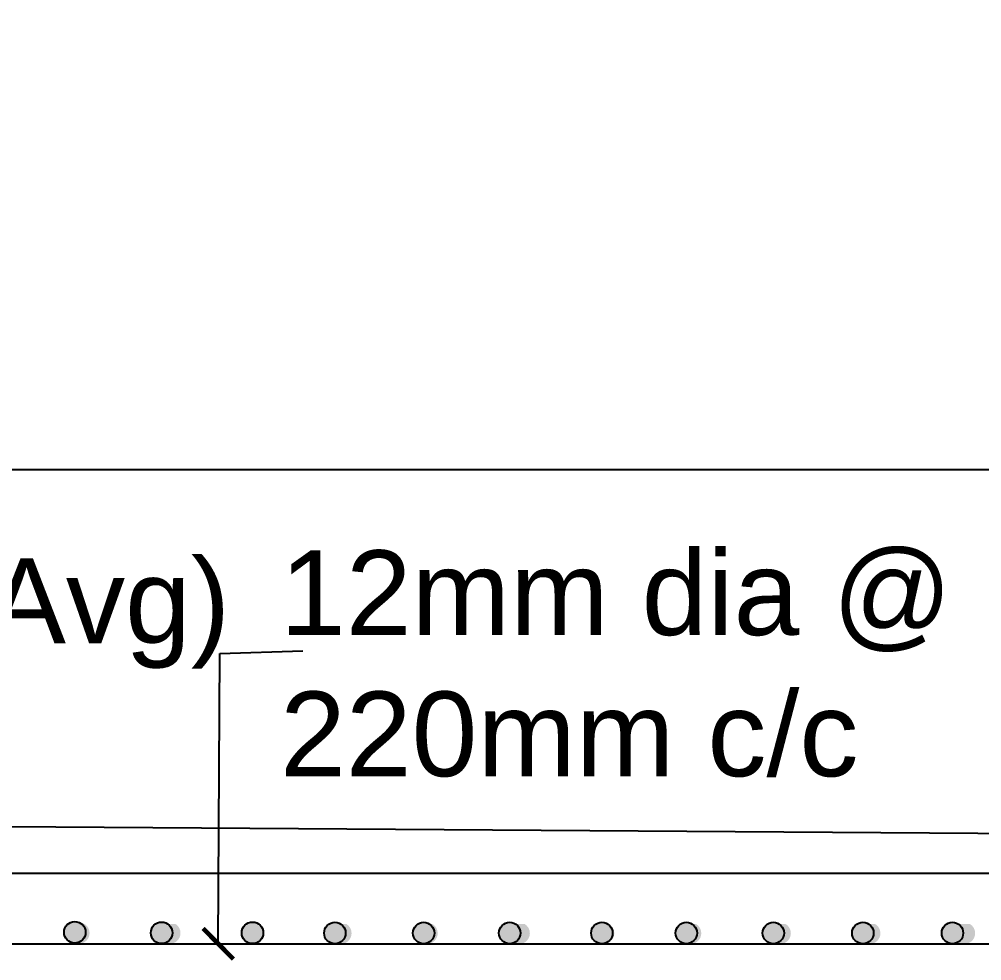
# Model space of a CAD drawing. Header units: inches. Extents: x 322 to 11487, y 352 to 10656.
# Drawn here: x 396.64 to 402.32, y 419.94 to 425.5 of the extents above; entities that cross this region are included whole.
import ezdxf

# ---------------------------------------------------------------- set-up
doc = ezdxf.new("R2010")
doc.units = ezdxf.units.IN
doc.header["$MEASUREMENT"] = 0
doc.layers.add('DIMENSION', color=255, linetype='Continuous')
doc.layers.add('HATCH', color=7, linetype='Continuous')
doc.styles.get("Standard").update_dxf_attribs({"font": 'arial.ttf'})
doc.dimstyles.new('dig', dxfattribs={"dimtxt": 0.3125, "dimasz": 0.18, "dimexe": 0.18, "dimexo": 0.0625, "dimgap": 0.09, "dimtad": 0, "dimtih": 1, "dimtoh": 1, "dimdec": 4, "dimzin": 0, "dimdsep": 46, "dimtxsty": 'Standard', "dimblk": 'ARCHTICK', "dimcen": 0.09, "dimadec": 0, "dimazin": 0, "dimtfac": 1, "dimtdec": 4, "dimtofl": 0, "dimtmove": 0, "dimatfit": 3, "dimldrblk": 'ARCHTICK', "dimfxl": 1, "dimtolj": 1, "dimtzin": 0, "dimarcsym": 0})

# ---------------------------------------------------------------- blocks, each defined once
blk = doc.blocks.new('_ArchTick')
at = {"color": 0, "linetype": 'ByBlock', "const_width": 0.15}
blk.add_lwpolyline([(-0.5, -0.5), (0.5, 0.5)], dxfattribs=at)
blk = doc.blocks.new('*D41')
at = {"layer": 'Defpoints', "color": 0, "ltscale": 0.02, "transparency": 16777216}
for p in [(384.0918, 422.8138), (404.0187, 422.8395), (404.0187, 422.8138)]:
    blk.add_point(p, dxfattribs=at)
at = {"layer": 'DIMENSION', "color": 0, "lineweight": -2, "ltscale": 0.02, "transparency": 16777216}
for p, q in [((384.0918, 422.8763), (384.0918, 423.0195)), ((404.0187, 422.8763), (404.0187, 423.0195)), ((384.0918, 422.8395), (393.2094, 422.8395)), ((404.0187, 422.8395), (394.901, 422.8395))]:
    blk.add_line(p, q, dxfattribs=at)
at = {"layer": 'DIMENSION', "color": 0, "lineweight": -2, "ltscale": 0.02, "transparency": 16777216, "xscale": 0.18, "yscale": 0.18, "zscale": 0.18, "rotation": 180}
blk.add_blockref('_ArchTick', (384.0918, 422.8395), dxfattribs=at)
at = {"layer": 'DIMENSION', "color": 0, "lineweight": -2, "ltscale": 0.02, "transparency": 16777216, "xscale": 0.18, "yscale": 0.18, "zscale": 0.18}
blk.add_blockref('_ArchTick', (404.0187, 422.8395), dxfattribs=at)
at = {"layer": 'DIMENSION', "color": 0, "ltscale": 0.02, "transparency": 16777216, "insert": (394.0552, 422.8395), "char_height": 0.5, "attachment_point": 5}
blk.add_mtext('\\A1;4250', dxfattribs=at)
blk = doc.blocks.new('*D43')
at = {"layer": 'Defpoints', "color": 0, "ltscale": 0.02, "transparency": 16777216}
for p in [(405.0438, 425.5588), (405.0438, 425.3221), (382.9352, 425.2596)]:
    blk.add_point(p, dxfattribs=at)
at = {"layer": 'DIMENSION', "color": 0, "lineweight": -2, "ltscale": 0.02, "transparency": 16777216}
for p, q in [((382.9352, 425.3221), (382.9352, 425.7388)), ((405.0438, 425.3846), (405.0438, 425.7388)), ((382.9352, 425.5588), (393.1437, 425.5588)), ((405.0438, 425.5588), (394.8353, 425.5588))]:
    blk.add_line(p, q, dxfattribs=at)
at = {"layer": 'DIMENSION', "color": 0, "lineweight": -2, "ltscale": 0.02, "transparency": 16777216, "xscale": 0.18, "yscale": 0.18, "zscale": 0.18, "rotation": 180}
blk.add_blockref('_ArchTick', (382.9352, 425.5588), dxfattribs=at)
at = {"layer": 'DIMENSION', "color": 0, "lineweight": -2, "ltscale": 0.02, "transparency": 16777216, "xscale": 0.18, "yscale": 0.18, "zscale": 0.18}
blk.add_blockref('_ArchTick', (405.0438, 425.5588), dxfattribs=at)
at = {"layer": 'DIMENSION', "color": 0, "ltscale": 0.02, "transparency": 16777216, "insert": (393.9895, 425.5588), "char_height": 0.5, "attachment_point": 5}
blk.add_mtext('\\A1;4700', dxfattribs=at)

msp = doc.modelspace()

# ---------------------------------------------------------------- hatches: boundary and pattern name
at = {"layer": 'DIMENSION', "ltscale": 0.02}
h = msp.add_hatch(color=256, dxfattribs=at)
h.paths.add_polyline_path([(382.48996, 420.15815), (382.44024, 420.15815, 0.3008202), (382.40156, 420.09967, 1), (382.52865, 420.09967, 0.3008202)])
h.paths.add_polyline_path([(383.0358, 420.09967, 0.3008202), (382.99712, 420.15815), (382.9474, 420.15815, 0.3008202), (382.90871, 420.09967, 1)])
h.paths.add_polyline_path([(383.60028, 420.09967, 0.3008202), (383.56159, 420.15815), (383.51187, 420.15815, 0.3008202), (383.47319, 420.09967, 1)])
h.paths.add_polyline_path([(384.06813, 420.09967, 0.3008202), (384.02945, 420.15815), (383.97972, 420.15815, 0.3008202), (383.94104, 420.09967, 1)])
h.paths.add_polyline_path([(384.45509, 420.15815), (384.39118, 420.15815, 0.2670644), (384.35959, 420.10322, 1), (384.48668, 420.10322, 0.2670644)])
h.paths.add_polyline_path([(384.93481, 420.09967, 0.3008202), (384.89612, 420.15815), (384.8464, 420.15815, 0.3008202), (384.80772, 420.09967, 1)])
h.paths.add_polyline_path([(385.50128, 420.15815), (385.45156, 420.15815, 0.3008202), (385.41287, 420.09967, 1), (385.53997, 420.09967, 0.3008202)])
h.paths.add_polyline_path([(385.90811, 420.15815), (385.85839, 420.15815, 0.3008202), (385.8197, 420.09967, 1), (385.94679, 420.09967, 0.3008202)])
h.paths.add_polyline_path([(386.59772, 420.09967, 0.3008202), (386.55903, 420.15815), (386.50931, 420.15815, 0.3008202), (386.47062, 420.09967, 1)])
h.paths.add_polyline_path([(387.09609, 420.09967, 0.3008202), (387.0574, 420.15815), (387.00768, 420.15815, 0.3008202), (386.969, 420.09967, 1)])
h.paths.add_polyline_path([(387.56456, 420.15815), (387.51484, 420.15815, 0.3008202), (387.47615, 420.09967, 1), (387.60324, 420.09967, 0.3008202)])
h.paths.add_polyline_path([(388.16772, 420.09967, 0.3008202), (388.12903, 420.15815), (388.07931, 420.15815, 0.3008202), (388.04063, 420.09967, 1)])
h.paths.add_polyline_path([(388.59689, 420.15815), (388.54717, 420.15815, 0.3008202), (388.50848, 420.09967, 1), (388.63557, 420.09967, 0.3008202)])
h.paths.add_polyline_path([(389.05412, 420.10322, 0.2670644), (389.02253, 420.15815), (388.95862, 420.15815, 0.2670644), (388.92703, 420.10322, 1)])
h.paths.add_polyline_path([(389.45708, 420.10322, 0.2670644), (389.42549, 420.15815), (389.36158, 420.15815, 0.2670644), (389.32999, 420.10322, 1)])
h.paths.add_polyline_path([(389.85266, 420.15815), (389.78875, 420.15815, 0.2670644), (389.75716, 420.10322, 1), (389.88426, 420.10322, 0.2670644)])
h.paths.add_polyline_path([(390.48941, 420.10322, 0.2670644), (390.45782, 420.15815), (390.39391, 420.15815, 0.2670644), (390.36232, 420.10322, 1)])
h.paths.add_polyline_path([(390.89624, 420.10322, 0.2670644), (390.86465, 420.15815), (390.80074, 420.15815, 0.2670644), (390.76914, 420.10322, 1)])
h.paths.add_polyline_path([(391.54716, 420.10322, 0.2670644), (391.51557, 420.15815), (391.45166, 420.15815, 0.2670644), (391.42007, 420.10322, 1)])
h.paths.add_polyline_path([(392.04554, 420.10322, 0.2670644), (392.01394, 420.15815), (391.95003, 420.15815, 0.2670644), (391.91844, 420.10322, 1)])
h.paths.add_polyline_path([(392.55269, 420.10322, 0.2670644), (392.5211, 420.15815), (392.45719, 420.15815, 0.2670644), (392.4256, 420.10322, 1)])
h.paths.add_polyline_path([(393.11717, 420.10322, 0.2670644), (393.08557, 420.15815), (393.02166, 420.15815, 0.2670644), (392.99007, 420.10322, 1)])
h.paths.add_polyline_path([(393.58502, 420.10322, 0.2670644), (393.55343, 420.15815), (393.48952, 420.15815, 0.2670644), (393.45793, 420.10322, 1)])
h.paths.add_polyline_path([(394.00357, 420.10678, 0.2398206), (393.97743, 420.15815), (393.90262, 420.15815, 0.2398206), (393.87648, 420.10678, 1)])
h.paths.add_polyline_path([(394.49235, 420.10779, 0.2327894), (394.46756, 420.15815), (394.39005, 420.15815, 0.2327894), (394.36526, 420.10779, 1)])
h.paths.add_polyline_path([(394.98588, 420.10779, 0.2327894), (394.96109, 420.15815), (394.88358, 420.15815, 0.2327894), (394.85879, 420.10779, 1)])
h.paths.add_polyline_path([(395.4995, 420.10779, 0.2327894), (395.47472, 420.15815), (395.3972, 420.15815, 0.2327894), (395.37241, 420.10779, 1)])
h.paths.add_polyline_path([(395.9877, 420.10779, 0.2327894), (395.96291, 420.15815), (395.8854, 420.15815, 0.2327894), (395.86061, 420.10779, 1)])
h.paths.add_polyline_path([(396.54201, 420.10779, 0.2327894), (396.51722, 420.15815), (396.4397, 420.15815, 0.2327894), (396.41491, 420.10779, 1)])
h.paths.add_polyline_path([(397.02458, 420.15815), (396.95687, 420.15815, 0.2577179), (396.92718, 420.10437, 1), (397.05428, 420.10437, 0.2577179)])
h.paths.add_polyline_path([(397.59119, 420.10437, 0.2577179), (397.5615, 420.15815), (397.49378, 420.15815, 0.2577179), (397.46409, 420.10437, 1)])
h.paths.add_polyline_path([(398.07757, 420.10322, 0.2670644), (398.04597, 420.15815), (397.98206, 420.15815, 0.2670644), (397.95047, 420.10322, 1)])
h.paths.add_polyline_path([(398.60136, 420.10322, 0.2670644), (398.56977, 420.15815), (398.50586, 420.15815, 0.2670644), (398.47427, 420.10322, 1)])
h.paths.add_polyline_path([(399.10989, 420.10322, 0.2670644), (399.0783, 420.15815), (399.01439, 420.15815, 0.2670644), (398.9828, 420.10322, 1)])
h.paths.add_polyline_path([(399.65402, 420.10322, 0.2670644), (399.62243, 420.15815), (399.55852, 420.15815, 0.2670644), (399.52693, 420.10322, 1)])
h.paths.add_polyline_path([(400.12079, 420.15815), (400.05688, 420.15815, 0.2670644), (400.02529, 420.10322, 1), (400.15239, 420.10322, 0.2670644)])
h.paths.add_polyline_path([(400.63442, 420.15815), (400.57051, 420.15815, 0.2670644), (400.53891, 420.10322, 1), (400.66601, 420.10322, 0.2670644)])
h.paths.add_polyline_path([(401.1633, 420.15815), (401.09939, 420.15815, 0.2670644), (401.06779, 420.10322, 1), (401.19489, 420.10322, 0.2670644)])
h.paths.add_polyline_path([(401.72376, 420.10322, 0.2670644), (401.69217, 420.15815), (401.62826, 420.15815, 0.2670644), (401.59667, 420.10322, 1)])
h.paths.add_polyline_path([(402.25156, 420.15815), (402.18765, 420.15815, 0.2670644), (402.15606, 420.10322, 1), (402.28315, 420.10322, 0.2670644)])
h.paths.add_polyline_path([(402.751, 420.10322, 0.2670644), (402.71941, 420.15815), (402.6555, 420.15815, 0.2670644), (402.62391, 420.10322, 1)])
h.paths.add_polyline_path([(403.28497, 420.10322, 0.2670644), (403.25338, 420.15815), (403.18947, 420.15815, 0.2670644), (403.15788, 420.10322, 1)])
h.paths.add_polyline_path([(403.77716, 420.15815), (403.71325, 420.15815, 0.2670644), (403.68166, 420.10322, 1), (403.80875, 420.10322, 0.2670644)])
h.paths.add_polyline_path([(404.26027, 420.15815), (404.19636, 420.15815, 0.2670644), (404.16477, 420.10322, 1), (404.29187, 420.10322, 0.2670644)])
h.paths.add_polyline_path([(404.71089, 420.15815), (404.64698, 420.15815, 0.2670644), (404.61539, 420.10322, 1), (404.74248, 420.10322, 0.2670644)])
h.paths.add_polyline_path([(405.15279, 420.15815), (405.08888, 420.15815, 0.2670644), (405.05729, 420.10322, 1), (405.18439, 420.10322, 0.2670644)])
at = {"layer": 'HATCH'}
h = msp.add_hatch(dxfattribs=at)
h.set_pattern_fill('AR-CONC', color=256, scale=1e-05)
h.set_pattern_definition([(50, (62.858385475, -1.4344182), (7.172601826e-05, -6.275213498e-06), [7.5e-06, -8.25e-05]), (355, (62.858385475, -1.4344182), (-1.3875133361e-05, 7.521921337e-05), [6e-06, -6.6e-05]), (100.45144446, (62.85839145, -1.43441872), (5.7850884673e-05, 6.8943999097e-05), [6.3740192e-06, -7.01142112e-05]), (46.1842, (62.858385475, -1.4343982), (0.000106724133067, -1.655192808e-05), [1.125e-05, -0.00012375]), (96.63563549, (62.85839437, -1.43439958), (9.3466194567e-05, 9.7411860077e-05), [9.5610342e-06, -0.000105171376]), (351.18416399, (62.85838548, -1.4343982), (9.3466194505e-05, 9.7411860027e-05), [9e-06, -9.90000001e-05]), (21, (62.858395475, -1.4344032), (5.9690705212e-05, -4.02618890665e-05), [7.5e-06, -8.25e-05]), (326, (62.858395475, -1.4344032), (2.4331533192e-05, 7.2515004505e-05), [6e-06, -6.6e-05]), (71.45144474, (62.85840045, -1.434406554), (8.4022237673e-05, 3.2253115281e-05), [6.374019e-06, -7.01142112e-05]), (37.5, (62.858385475, -1.4344182), (1.2159855317e-06, 3.32893853831e-05), [0, -6.52e-05, 0, -6.7e-05, 0, -6.625e-05]), (7.5, (62.858385475, -1.4344182), (2.63069537442e-05, 3.94411711882e-05), [0, -3.82e-05, 0, -6.37e-05, 0, -2.525e-05]), (327.5, (62.858363175, -1.4344182), (5.33822436172e-05, -2.2554871734e-06), [0, -2.5e-05, 0, -7.8e-05, 0, -0.0001035]), (317.5, (62.858353175, -1.4344182), (5.83186169342e-05, 1.00104982332e-05), [0, -3.25e-05, 0, -5.18e-05, 0, -7.35e-05])])
h.paths.add_polyline_path([(397.03079, 420.1088, 0.3519417), (396.98093, 420.17086), (396.95355, 420.17086, 0.3519417), (396.90369, 420.1088, 1)])
h = msp.add_hatch(dxfattribs=at)
h.set_pattern_fill('AR-CONC', color=256, scale=1e-05)
h.set_pattern_definition([(50, (63.37065428, -1.437835476), (7.172601826e-05, -6.275213498e-06), [7.5e-06, -8.25e-05]), (355, (63.37065428, -1.437835476), (-1.3875133361e-05, 7.521921337e-05), [6e-06, -6.6e-05]), (100.45144446, (63.370660256, -1.437836), (5.7850884673e-05, 6.8943999097e-05), [6.3740192e-06, -7.01142112e-05]), (46.1842, (63.37065428, -1.43781548), (0.000106724133067, -1.655192808e-05), [1.125e-05, -0.00012375]), (96.63563549, (63.37066317, -1.43781686), (9.3466194567e-05, 9.7411860077e-05), [9.5610342e-06, -0.000105171376]), (351.18416399, (63.37065428, -1.43781548), (9.3466194505e-05, 9.7411860027e-05), [9e-06, -9.90000001e-05]), (21, (63.37066428, -1.437820476), (5.9690705212e-05, -4.02618890665e-05), [7.5e-06, -8.25e-05]), (326, (63.37066428, -1.437820476), (2.4331533192e-05, 7.2515004505e-05), [6e-06, -6.6e-05]), (71.45144474, (63.37066925, -1.43782383), (8.4022237673e-05, 3.2253115281e-05), [6.374019e-06, -7.01142112e-05]), (37.5, (63.37065428, -1.437835476), (1.2159855317e-06, 3.32893853831e-05), [0, -6.52e-05, 0, -6.7e-05, 0, -6.625e-05]), (7.5, (63.37065428, -1.437835476), (2.63069537442e-05, 3.94411711882e-05), [0, -3.82e-05, 0, -6.37e-05, 0, -2.525e-05]), (327.5, (63.37063198, -1.437835476), (5.33822436172e-05, -2.2554871734e-06), [0, -2.5e-05, 0, -7.8e-05, 0, -0.0001035]), (317.5, (63.37062198, -1.437835476), (5.83186169342e-05, 1.00104982332e-05), [0, -3.25e-05, 0, -5.18e-05, 0, -7.35e-05])])
h.paths.add_polyline_path([(397.54306, 420.10539, 0.3519417), (397.4932, 420.16744), (397.46582, 420.16744, 0.3519417), (397.41596, 420.10539, 1)])
h = msp.add_hatch(dxfattribs=at)
h.set_pattern_fill('AR-CONC', color=256, scale=1e-05)
h.set_pattern_definition([(50, (63.90756449, -1.437835476), (7.172601826e-05, -6.275213498e-06), [7.5e-06, -8.25e-05]), (355, (63.90756449, -1.437835476), (-1.3875133361e-05, 7.521921337e-05), [6e-06, -6.6e-05]), (100.45144446, (63.907570465, -1.437836), (5.7850884673e-05, 6.8943999097e-05), [6.3740192e-06, -7.01142112e-05]), (46.1842, (63.90756449, -1.43781548), (0.000106724133067, -1.655192808e-05), [1.125e-05, -0.00012375]), (96.63563549, (63.90757338, -1.43781686), (9.3466194567e-05, 9.7411860077e-05), [9.5610342e-06, -0.000105171376]), (351.18416399, (63.90756449, -1.43781548), (9.3466194505e-05, 9.7411860027e-05), [9e-06, -9.90000001e-05]), (21, (63.90757449, -1.437820476), (5.9690705212e-05, -4.02618890665e-05), [7.5e-06, -8.25e-05]), (326, (63.90757449, -1.437820476), (2.4331533192e-05, 7.2515004505e-05), [6e-06, -6.6e-05]), (71.45144474, (63.90757946, -1.43782383), (8.4022237673e-05, 3.2253115281e-05), [6.374019e-06, -7.01142112e-05]), (37.5, (63.907564488, -1.437835476), (1.2159855317e-06, 3.32893853831e-05), [0, -6.52e-05, 0, -6.7e-05, 0, -6.625e-05]), (7.5, (63.907564488, -1.437835476), (2.63069537442e-05, 3.94411711882e-05), [0, -3.82e-05, 0, -6.37e-05, 0, -2.525e-05]), (327.5, (63.907542188, -1.437835476), (5.33822436172e-05, -2.2554871734e-06), [0, -2.5e-05, 0, -7.8e-05, 0, -0.0001035]), (317.5, (63.90753219, -1.437835476), (5.83186169342e-05, 1.00104982332e-05), [0, -3.25e-05, 0, -5.18e-05, 0, -7.35e-05])])
h.paths.add_polyline_path([(398.07997, 420.10539, 0.3519417), (398.03011, 420.16744), (398.00273, 420.16744, 0.3519417), (397.95287, 420.10539, 1)])
h = msp.add_hatch(dxfattribs=at)
h.set_pattern_fill('AR-CONC', color=256, scale=1e-05)
h.set_pattern_definition([(50, (64.3939441, -1.43898656), (7.172601826e-05, -6.275213498e-06), [7.5e-06, -8.25e-05]), (355, (64.3939441, -1.43898656), (-1.3875133361e-05, 7.521921337e-05), [6e-06, -6.6e-05]), (100.45144446, (64.39395008, -1.43898708), (5.7850884673e-05, 6.8943999097e-05), [6.3740192e-06, -7.01142112e-05]), (46.1842, (64.3939441, -1.43896656), (0.000106724133067, -1.655192808e-05), [1.125e-05, -0.00012375]), (96.63563549, (64.39395299, -1.43896794), (9.3466194567e-05, 9.7411860077e-05), [9.5610342e-06, -0.000105171376]), (351.18416399, (64.3939441, -1.43896656), (9.3466194505e-05, 9.7411860027e-05), [9e-06, -9.90000001e-05]), (21, (64.3939541, -1.43897156), (5.9690705212e-05, -4.02618890665e-05), [7.5e-06, -8.25e-05]), (326, (64.3939541, -1.43897156), (2.4331533192e-05, 7.2515004505e-05), [6e-06, -6.6e-05]), (71.45144474, (64.393959074, -1.438974914), (8.4022237673e-05, 3.2253115281e-05), [6.374019e-06, -7.01142112e-05]), (37.5, (64.3939441, -1.438986559), (1.2159855317e-06, 3.32893853831e-05), [0, -6.52e-05, 0, -6.7e-05, 0, -6.625e-05]), (7.5, (64.3939441, -1.43898656), (2.63069537442e-05, 3.94411711882e-05), [0, -3.82e-05, 0, -6.37e-05, 0, -2.525e-05]), (327.5, (64.3939218, -1.43898656), (5.33822436172e-05, -2.2554871734e-06), [0, -2.5e-05, 0, -7.8e-05, 0, -0.0001035]), (317.5, (64.3939118, -1.43898656), (5.83186169342e-05, 1.00104982332e-05), [0, -3.25e-05, 0, -5.18e-05, 0, -7.35e-05])])
h.paths.add_polyline_path([(398.56635, 420.10424, 0.3519417), (398.51649, 420.16629), (398.48911, 420.16629, 0.3519417), (398.43925, 420.10424, 1)])
h = msp.add_hatch(dxfattribs=at)
h.set_pattern_fill('AR-CONC', color=256, scale=1e-05)
h.set_pattern_definition([(50, (64.91773826, -1.43898656), (7.172601826e-05, -6.275213498e-06), [7.5e-06, -8.25e-05]), (355, (64.91773826, -1.43898656), (-1.3875133361e-05, 7.521921337e-05), [6e-06, -6.6e-05]), (100.45144446, (64.91774424, -1.43898708), (5.7850884673e-05, 6.8943999097e-05), [6.3740192e-06, -7.01142112e-05]), (46.1842, (64.91773826, -1.43896656), (0.000106724133067, -1.655192808e-05), [1.125e-05, -0.00012375]), (96.63563549, (64.91774715, -1.43896794), (9.3466194567e-05, 9.7411860077e-05), [9.5610342e-06, -0.000105171376]), (351.18416399, (64.91773826, -1.43896656), (9.3466194505e-05, 9.7411860027e-05), [9e-06, -9.90000001e-05]), (21, (64.91774826, -1.43897156), (5.9690705212e-05, -4.02618890665e-05), [7.5e-06, -8.25e-05]), (326, (64.91774826, -1.43897156), (2.4331533192e-05, 7.2515004505e-05), [6e-06, -6.6e-05]), (71.45144474, (64.917753235, -1.438974914), (8.4022237673e-05, 3.2253115281e-05), [6.374019e-06, -7.01142112e-05]), (37.5, (64.91773826, -1.438986559), (1.2159855317e-06, 3.32893853831e-05), [0, -6.52e-05, 0, -6.7e-05, 0, -6.625e-05]), (7.5, (64.91773826, -1.43898656), (2.63069537442e-05, 3.94411711882e-05), [0, -3.82e-05, 0, -6.37e-05, 0, -2.525e-05]), (327.5, (64.91771596, -1.43898656), (5.33822436172e-05, -2.2554871734e-06), [0, -2.5e-05, 0, -7.8e-05, 0, -0.0001035]), (317.5, (64.91770596, -1.43898656), (5.83186169342e-05, 1.00104982332e-05), [0, -3.25e-05, 0, -5.18e-05, 0, -7.35e-05])])
h.paths.add_polyline_path([(399.09014, 420.10424, 0.3519417), (399.04029, 420.16629), (399.0129, 420.16629, 0.3519417), (398.96305, 420.10424, 1)])
h = msp.add_hatch(dxfattribs=at)
h.set_pattern_fill('AR-CONC', color=256, scale=1e-05)
h.set_pattern_definition([(50, (65.42627323, -1.43898656), (7.172601826e-05, -6.275213498e-06), [7.5e-06, -8.25e-05]), (355, (65.42627323, -1.43898656), (-1.3875133361e-05, 7.521921337e-05), [6e-06, -6.6e-05]), (100.45144446, (65.42627921, -1.43898708), (5.7850884673e-05, 6.8943999097e-05), [6.3740192e-06, -7.01142112e-05]), (46.1842, (65.42627323, -1.43896656), (0.000106724133067, -1.655192808e-05), [1.125e-05, -0.00012375]), (96.63563549, (65.42628212, -1.43896794), (9.3466194567e-05, 9.7411860077e-05), [9.5610342e-06, -0.000105171376]), (351.18416399, (65.42627323, -1.43896656), (9.3466194505e-05, 9.7411860027e-05), [9e-06, -9.90000001e-05]), (21, (65.42628323, -1.43897156), (5.9690705212e-05, -4.02618890665e-05), [7.5e-06, -8.25e-05]), (326, (65.42628323, -1.43897156), (2.4331533192e-05, 7.2515004505e-05), [6e-06, -6.6e-05]), (71.45144474, (65.426288204, -1.438974914), (8.4022237673e-05, 3.2253115281e-05), [6.374019e-06, -7.01142112e-05]), (37.5, (65.42627323, -1.438986559), (1.2159855317e-06, 3.32893853831e-05), [0, -6.52e-05, 0, -6.7e-05, 0, -6.625e-05]), (7.5, (65.42627323, -1.43898656), (2.63069537442e-05, 3.94411711882e-05), [0, -3.82e-05, 0, -6.37e-05, 0, -2.525e-05]), (327.5, (65.42625093, -1.43898656), (5.33822436172e-05, -2.2554871734e-06), [0, -2.5e-05, 0, -7.8e-05, 0, -0.0001035]), (317.5, (65.42624093, -1.43898656), (5.83186169342e-05, 1.00104982332e-05), [0, -3.25e-05, 0, -5.18e-05, 0, -7.35e-05])])
h.paths.add_polyline_path([(399.59867, 420.10424, 0.3519417), (399.54882, 420.16629), (399.52143, 420.16629, 0.3519417), (399.47158, 420.10424, 1)])
h = msp.add_hatch(dxfattribs=at)
h.set_pattern_fill('AR-CONC', color=256, scale=1e-05)
h.set_pattern_definition([(50, (65.970403456, -1.43898656), (7.172601826e-05, -6.275213498e-06), [7.5e-06, -8.25e-05]), (355, (65.970403456, -1.43898656), (-1.3875133361e-05, 7.521921337e-05), [6e-06, -6.6e-05]), (100.45144446, (65.97040943, -1.43898708), (5.7850884673e-05, 6.8943999097e-05), [6.3740192e-06, -7.01142112e-05]), (46.1842, (65.97040346, -1.43896656), (0.000106724133067, -1.655192808e-05), [1.125e-05, -0.00012375]), (96.63563549, (65.97041235, -1.43896794), (9.3466194567e-05, 9.7411860077e-05), [9.5610342e-06, -0.000105171376]), (351.18416399, (65.97040346, -1.43896656), (9.3466194505e-05, 9.7411860027e-05), [9e-06, -9.90000001e-05]), (21, (65.970413456, -1.43897156), (5.9690705212e-05, -4.02618890665e-05), [7.5e-06, -8.25e-05]), (326, (65.970413456, -1.43897156), (2.4331533192e-05, 7.2515004505e-05), [6e-06, -6.6e-05]), (71.45144474, (65.97041843, -1.438974914), (8.4022237673e-05, 3.2253115281e-05), [6.374019e-06, -7.01142112e-05]), (37.5, (65.970403456, -1.438986559), (1.2159855317e-06, 3.32893853831e-05), [0, -6.52e-05, 0, -6.7e-05, 0, -6.625e-05]), (7.5, (65.970403456, -1.43898656), (2.63069537442e-05, 3.94411711882e-05), [0, -3.82e-05, 0, -6.37e-05, 0, -2.525e-05]), (327.5, (65.970381156, -1.43898656), (5.33822436172e-05, -2.2554871734e-06), [0, -2.5e-05, 0, -7.8e-05, 0, -0.0001035]), (317.5, (65.970371156, -1.43898656), (5.83186169342e-05, 1.00104982332e-05), [0, -3.25e-05, 0, -5.18e-05, 0, -7.35e-05])])
h.paths.add_polyline_path([(400.1428, 420.10424, 0.3519417), (400.09295, 420.16629), (400.06556, 420.16629, 0.3519417), (400.01571, 420.10424, 1)])
h = msp.add_hatch(dxfattribs=at)
h.set_pattern_fill('AR-CONC', color=256, scale=1e-05)
h.set_pattern_definition([(50, (66.46876563, -1.43898656), (7.172601826e-05, -6.275213498e-06), [7.5e-06, -8.25e-05]), (355, (66.46876563, -1.43898656), (-1.3875133361e-05, 7.521921337e-05), [6e-06, -6.6e-05]), (100.45144446, (66.46877161, -1.43898708), (5.7850884673e-05, 6.8943999097e-05), [6.3740192e-06, -7.01142112e-05]), (46.1842, (66.46876563, -1.43896656), (0.000106724133067, -1.655192808e-05), [1.125e-05, -0.00012375]), (96.63563549, (66.46877452, -1.43896794), (9.3466194567e-05, 9.7411860077e-05), [9.5610342e-06, -0.000105171376]), (351.18416399, (66.46876563, -1.43896656), (9.3466194505e-05, 9.7411860027e-05), [9e-06, -9.90000001e-05]), (21, (66.46877563, -1.43897156), (5.9690705212e-05, -4.02618890665e-05), [7.5e-06, -8.25e-05]), (326, (66.46877563, -1.43897156), (2.4331533192e-05, 7.2515004505e-05), [6e-06, -6.6e-05]), (71.45144474, (66.468780604, -1.438974914), (8.4022237673e-05, 3.2253115281e-05), [6.374019e-06, -7.01142112e-05]), (37.5, (66.46876563, -1.438986559), (1.2159855317e-06, 3.32893853831e-05), [0, -6.52e-05, 0, -6.7e-05, 0, -6.625e-05]), (7.5, (66.46876563, -1.43898656), (2.63069537442e-05, 3.94411711882e-05), [0, -3.82e-05, 0, -6.37e-05, 0, -2.525e-05]), (327.5, (66.46874333, -1.43898656), (5.33822436172e-05, -2.2554871734e-06), [0, -2.5e-05, 0, -7.8e-05, 0, -0.0001035]), (317.5, (66.46873333, -1.43898656), (5.83186169342e-05, 1.00104982332e-05), [0, -3.25e-05, 0, -5.18e-05, 0, -7.35e-05])])
h.paths.add_polyline_path([(400.64117, 420.10424, 0.3519417), (400.59131, 420.16629), (400.56393, 420.16629, 0.3519417), (400.51407, 420.10424, 1)])
h = msp.add_hatch(dxfattribs=at)
h.set_pattern_fill('AR-CONC', color=256, scale=1e-05)
h.set_pattern_definition([(50, (66.982386996, -1.43898656), (7.172601826e-05, -6.275213498e-06), [7.5e-06, -8.25e-05]), (355, (66.982386996, -1.43898656), (-1.3875133361e-05, 7.521921337e-05), [6e-06, -6.6e-05]), (100.45144446, (66.98239297, -1.43898708), (5.7850884673e-05, 6.8943999097e-05), [6.3740192e-06, -7.01142112e-05]), (46.1842, (66.982387, -1.43896656), (0.000106724133067, -1.655192808e-05), [1.125e-05, -0.00012375]), (96.63563549, (66.98239589, -1.43896794), (9.3466194567e-05, 9.7411860077e-05), [9.5610342e-06, -0.000105171376]), (351.18416399, (66.982387, -1.43896656), (9.3466194505e-05, 9.7411860027e-05), [9e-06, -9.90000001e-05]), (21, (66.982396996, -1.43897156), (5.9690705212e-05, -4.02618890665e-05), [7.5e-06, -8.25e-05]), (326, (66.982396996, -1.43897156), (2.4331533192e-05, 7.2515004505e-05), [6e-06, -6.6e-05]), (71.45144474, (66.98240197, -1.438974914), (8.4022237673e-05, 3.2253115281e-05), [6.374019e-06, -7.01142112e-05]), (37.5, (66.982386996, -1.438986559), (1.2159855317e-06, 3.32893853831e-05), [0, -6.52e-05, 0, -6.7e-05, 0, -6.625e-05]), (7.5, (66.982386996, -1.43898656), (2.63069537442e-05, 3.94411711882e-05), [0, -3.82e-05, 0, -6.37e-05, 0, -2.525e-05]), (327.5, (66.982364696, -1.43898656), (5.33822436172e-05, -2.2554871734e-06), [0, -2.5e-05, 0, -7.8e-05, 0, -0.0001035]), (317.5, (66.982354696, -1.43898656), (5.83186169342e-05, 1.00104982332e-05), [0, -3.25e-05, 0, -5.18e-05, 0, -7.35e-05])])
h.paths.add_polyline_path([(401.15479, 420.10424, 0.3519417), (401.10493, 420.16629), (401.07755, 420.16629, 0.3519417), (401.02769, 420.10424, 1)])
h = msp.add_hatch(dxfattribs=at)
h.set_pattern_fill('AR-CONC', color=256, scale=1e-05)
h.set_pattern_definition([(50, (67.511267555, -1.43898656), (7.172601826e-05, -6.275213498e-06), [7.5e-06, -8.25e-05]), (355, (67.511267555, -1.43898656), (-1.3875133361e-05, 7.521921337e-05), [6e-06, -6.6e-05]), (100.45144446, (67.51127353, -1.43898708), (5.7850884673e-05, 6.8943999097e-05), [6.3740192e-06, -7.01142112e-05]), (46.1842, (67.511267555, -1.43896656), (0.000106724133067, -1.655192808e-05), [1.125e-05, -0.00012375]), (96.63563549, (67.51127645, -1.43896794), (9.3466194567e-05, 9.7411860077e-05), [9.5610342e-06, -0.000105171376]), (351.18416399, (67.51126755, -1.43896656), (9.3466194505e-05, 9.7411860027e-05), [9e-06, -9.90000001e-05]), (21, (67.511277555, -1.43897156), (5.9690705212e-05, -4.02618890665e-05), [7.5e-06, -8.25e-05]), (326, (67.511277555, -1.43897156), (2.4331533192e-05, 7.2515004505e-05), [6e-06, -6.6e-05]), (71.45144474, (67.51128253, -1.438974914), (8.4022237673e-05, 3.2253115281e-05), [6.374019e-06, -7.01142112e-05]), (37.5, (67.511267555, -1.438986559), (1.2159855317e-06, 3.32893853831e-05), [0, -6.52e-05, 0, -6.7e-05, 0, -6.625e-05]), (7.5, (67.511267555, -1.43898656), (2.63069537442e-05, 3.94411711882e-05), [0, -3.82e-05, 0, -6.37e-05, 0, -2.525e-05]), (327.5, (67.511245255, -1.43898656), (5.33822436172e-05, -2.2554871734e-06), [0, -2.5e-05, 0, -7.8e-05, 0, -0.0001035]), (317.5, (67.511235255, -1.43898656), (5.83186169342e-05, 1.00104982332e-05), [0, -3.25e-05, 0, -5.18e-05, 0, -7.35e-05])])
h.paths.add_polyline_path([(401.68367, 420.10424, 0.3519417), (401.63381, 420.16629), (401.60643, 420.16629, 0.3519417), (401.55657, 420.10424, 1)])
h = msp.add_hatch(dxfattribs=at)
h.set_pattern_fill('AR-CONC', color=256, scale=1e-05)
h.set_pattern_definition([(50, (68.04013859, -1.43898656), (7.172601826e-05, -6.275213498e-06), [7.5e-06, -8.25e-05]), (355, (68.04013859, -1.43898656), (-1.3875133361e-05, 7.521921337e-05), [6e-06, -6.6e-05]), (100.45144446, (68.040144566, -1.43898708), (5.7850884673e-05, 6.8943999097e-05), [6.3740192e-06, -7.01142112e-05]), (46.1842, (68.04013859, -1.43896656), (0.000106724133067, -1.655192808e-05), [1.125e-05, -0.00012375]), (96.63563549, (68.04014748, -1.43896794), (9.3466194567e-05, 9.7411860077e-05), [9.5610342e-06, -0.000105171376]), (351.18416399, (68.04013859, -1.43896656), (9.3466194505e-05, 9.7411860027e-05), [9e-06, -9.90000001e-05]), (21, (68.04014859, -1.43897156), (5.9690705212e-05, -4.02618890665e-05), [7.5e-06, -8.25e-05]), (326, (68.04014859, -1.43897156), (2.4331533192e-05, 7.2515004505e-05), [6e-06, -6.6e-05]), (71.45144474, (68.04015356, -1.438974914), (8.4022237673e-05, 3.2253115281e-05), [6.374019e-06, -7.01142112e-05]), (37.5, (68.040138589, -1.438986559), (1.2159855317e-06, 3.32893853831e-05), [0, -6.52e-05, 0, -6.7e-05, 0, -6.625e-05]), (7.5, (68.04013859, -1.43898656), (2.63069537442e-05, 3.94411711882e-05), [0, -3.82e-05, 0, -6.37e-05, 0, -2.525e-05]), (327.5, (68.040116289, -1.43898656), (5.33822436172e-05, -2.2554871734e-06), [0, -2.5e-05, 0, -7.8e-05, 0, -0.0001035]), (317.5, (68.04010629, -1.43898656), (5.83186169342e-05, 1.00104982332e-05), [0, -3.25e-05, 0, -5.18e-05, 0, -7.35e-05])])
h.paths.add_polyline_path([(402.21254, 420.10424, 0.3519417), (402.16269, 420.16629), (402.1353, 420.16629, 0.3519417), (402.08545, 420.10424, 1)])

# ---------------------------------------------------------------- linework, layer by layer
at = {"layer": 'DIMENSION', "ltscale": 0.02}
for points in [[(404.01868, 421.52227), (404.01868, 420.45603), (384.00178, 420.45603), (384.00178, 421.44236)], [(384.00178, 420.56766), (394.55946, 420.74693), (404.01868, 420.6815)], [(382.61171, 420.04069), (405.40879, 420.04069)]]:
    msp.add_lwpolyline(points, dxfattribs=at)
for centre in [(396.96724, 420.1088), (397.47951, 420.10539), (398.01642, 420.10539), (398.5028, 420.10424), (399.02659, 420.10424), (399.53513, 420.10424), (400.07926, 420.10424), (400.57762, 420.10424), (401.09124, 420.10424), (401.62012, 420.10424), (402.14899, 420.10424)]:
    msp.add_circle(centre, 0.06355, dxfattribs=at)

# ---------------------------------------------------------------- texts
at = {"layer": 'DIMENSION', "ltscale": 0.02, "char_height": 0.5, "attachment_point": 1}
for s, insert, width in [('12mm dia @ 220mm c/c', (398.17891, 422.36327), 5.745718), ('75(Avg)', (395.43932, 422.31531), 2.4255321)]:
    msp.add_mtext(s, dxfattribs=dict(at, insert=insert, width=width))

# ---------------------------------------------------------------- dimensions: what is measured, and where the dimension line sits
at = {"layer": 'DIMENSION', "ltscale": 0.02}
for base, p1, p2, text, picture, middle in [((405.04382, 425.55882), (382.93522, 425.25956), (405.04382, 425.32206), '4700', '*D43', (393.98952, 425.55882)), ((404.01868, 422.83949), (384.09178, 422.81381), (404.01868, 422.81381), '4250', '*D41', (394.05523, 422.83949))]:
    dim = msp.add_linear_dim(base=base, p1=p1, p2=p2, text=text, dimstyle='dig', override={"dimtxt": 0.5}, dxfattribs=at)
    dim.commit()
    dim.dimension.update_dxf_attribs({"geometry": picture, "text_midpoint": middle})

# ---------------------------------------------------------------- leaders
msp.add_leader([(397.81442, 420.04069), (397.82245, 421.75431), (398.3125, 421.77035)], dimstyle='dig', override={"dimtxt": 0.5}, dxfattribs=at)

doc.saveas('drawing.dxf')
